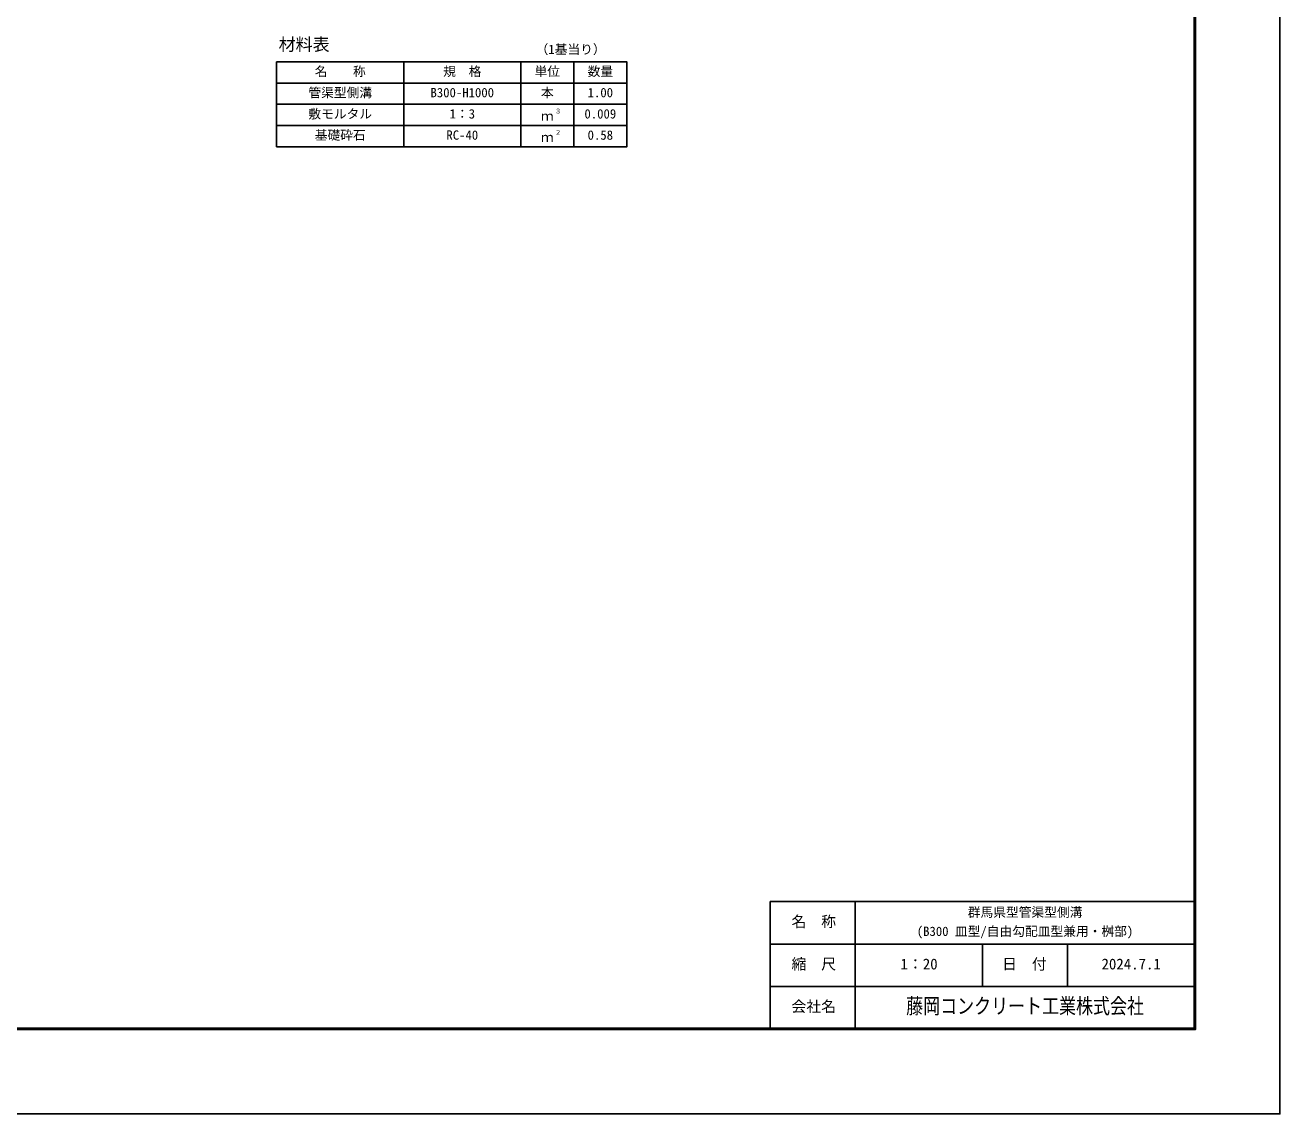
# Model space of a CAD drawing. Units: millimetres, scale not verified. Extents: x -12600 to 12600, y -5940 to 5940.
# Drawn here: x 6691 to 12600, y -5940 to -811 of the extents above; entities that cross this region are included whole.
import ezdxf
from ezdxf.enums import TextEntityAlignment as Align

# ---------------------------------------------------------------- set-up
doc = ezdxf.new("R2010")
doc.units = ezdxf.units.MM
doc.header["$LTSCALE"] = 40
for name, color, linetype, lineweight in [('0-1_Defpoints', 5, 'Continuous', 25), ('0-3_HYO', 3, 'Continuous', 25), ('0-4_HYO2', 4, 'Continuous', 25), ('0-7_TXT', 7, 'Continuous', 25), ('0-8_WAKU', 3, 'Continuous', 25), ('0-9_WAKU-LINE', 7, 'Continuous', 25)]:
    doc.layers.add(name, color=color, linetype=linetype, lineweight=lineweight)
doc.layers.add('0-A_WAKU-TXT', color=7, linetype='Continuous')
doc.styles.add('ＭＳ ゴシック', font='')
doc.styles.get('ＭＳ ゴシック').set_extended_font_data('MS Gothic')

msp = doc.modelspace()

# ---------------------------------------------------------------- linework, layer by layer
at = {"layer": '0-1_Defpoints'}
msp.add_lwpolyline([(-4200, -5940), (12600, -5940), (12600, 5940), (-4200, 5940)], close=True, dxfattribs=at)
at = {"layer": '0-3_HYO'}
for p, q in [((8475, -984.64), (8475, -1384.64)), ((9025, -984.64), (9025, -1384.64)), ((9275, -984.64), (9275, -1384.64)), ((7875, -1084.64), (9525, -1084.64))]:
    msp.add_line(p, q, dxfattribs=at)
msp.add_lwpolyline([(7875, -1384.64), (9525, -1384.64), (9525, -984.64), (7875, -984.64)], close=True, dxfattribs=at)
at = {"layer": '0-4_HYO2'}
for p, q in [((7875, -1184.64), (9525, -1184.64)), ((7875, -1284.64), (9525, -1284.64))]:
    msp.add_line(p, q, dxfattribs=at)
at = {"layer": '0-8_WAKU'}
for p, q in [((10200, -4940), (12200, -4940)), ((10200, -5540), (10200, -4940))]:
    msp.add_line(p, q, dxfattribs=at)
at = {"layer": '0-8_WAKU', "lineweight": 50}
msp.add_lwpolyline([(-3800, -5540), (12200, -5540), (12200, 5540), (-3800, 5540)], close=True, dxfattribs=at)
at = {"layer": '0-9_WAKU-LINE'}
for p, q in [((10600, -5540), (10600, -4940)), ((10200, -5140), (12200, -5140)), ((11200, -5340), (11200, -5140)), ((11600, -5340), (11600, -5140)), ((10200, -5340), (12200, -5340))]:
    msp.add_line(p, q, dxfattribs=at)

# ---------------------------------------------------------------- texts
at = {"layer": '0-7_TXT', "style": 'ＭＳ ゴシック'}
for s, height, p in [('材料表', 58.65, (7885, -949.64)), ('（1基当り）', 43.99, (9095, -960.64)), ('名\u3000\u3000称', 43.99, (8055, -1064.64)), ('規\u3000格', 43.99, (8660, -1064.64)), ('単位', 43.99, (9090, -1064.64)), ('数量', 43.99, (9340, -1064.64)), ('管渠型側溝', 43.99, (8025, -1164.64)), ('B300-H1000', 43.99, (8600, -1164.64)), ('本', 43.99, (9120, -1164.64)), ('1.00', 43.99, (9340, -1164.64)), ('敷モルタル', 43.99, (8025, -1264.64)), ('1：3', 43.99, (8690, -1264.64)), ('ｍ', 43.99, (9120, -1274.64)), ('３', 21.99, (9185.54, -1234.27)), ('0.009', 43.99, (9325, -1264.64)), ('基礎砕石', 43.99, (8055, -1364.64)), ('RC-40', 43.99, (8675, -1364.64)), ('ｍ', 43.99, (9120, -1374.64)), ('２', 21.99, (9185.54, -1334.27)), ('0.58', 43.99, (9340, -1364.64))]:
    msp.add_text(s, height=height, dxfattribs=at).set_placement(p, align=Align.BOTTOM_LEFT)
at = {"layer": '0-A_WAKU-TXT', "style": 'ＭＳ ゴシック'}
for s, height, p in [('群馬県型管渠型側溝', 43.99, (11130, -5025)), ('名\u3000称', 51.32, (10299.9, -5075)), ('(B300 皿型/自由勾配皿型兼用・桝部)', 43.99, (10890, -5115)), ('縮\u3000尺', 51.32, (10299.9, -5275)), ('1：20', 51.32, (10813.5, -5275)), ('日\u3000付', 51.32, (11291.89, -5275)), ('2024.7.1', 51.32, (11760, -5275)), ('会社名', 51.32, (10299.9, -5475))]:
    msp.add_text(s, height=height, dxfattribs=at).set_placement(p, align=Align.BOTTOM_LEFT)
at = {"layer": '0-A_WAKU-TXT', "style": 'ＭＳ ゴシック', "width": 0.8}
msp.add_text('藤岡コンクリート工業株式会社', height=73.31, dxfattribs=at).set_placement((10840, -5490), align=Align.BOTTOM_LEFT)

doc.saveas('drawing.dxf')
